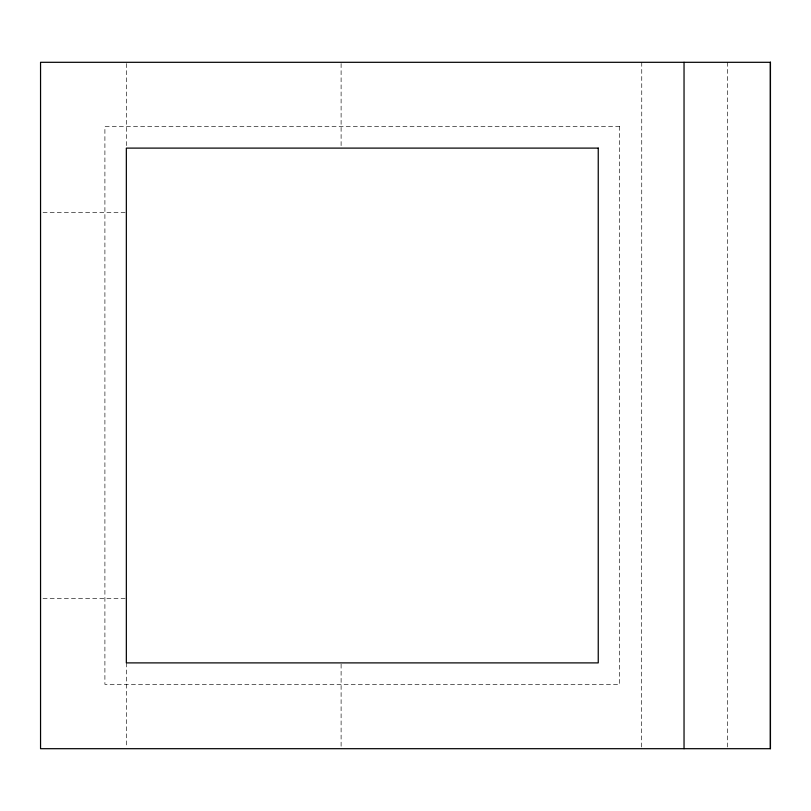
<?xml version="1.0" encoding="UTF-8"?>
<svg xmlns="http://www.w3.org/2000/svg" width="811" height="811" viewBox="0 0 811 811"><rect width="100%" height="100%" fill="white"/><g stroke="black" fill="none" stroke-linecap="round" stroke-linejoin="round"><path stroke-width="0.61" stroke-dasharray="4.05 3.04" d="M43.074 212.452L126.344 212.452M43.074 598.548L126.344 598.548M727.548 62.305L727.548 747.428M641.754 62.305L641.663 747.428M341.107 63.572L341.107 148.109M341.107 664.158L341.107 747.428M126.344 63.572L126.344 146.842M126.344 662.891L126.344 747.428M619.685 126.658L104.903 126.658L104.903 684.342L619.685 684.342L619.685 126.658"/><path stroke-width="1.22" d="M770.359 62.305L770.359 748.695M684.038 62.305L684.038 748.695M770.45 62.305L40.55 62.305L40.55 748.695L770.45 748.695L770.45 62.305M598.244 148.109L126.344 148.109L126.344 662.891L598.244 662.891L598.244 148.109"/></g></svg>
